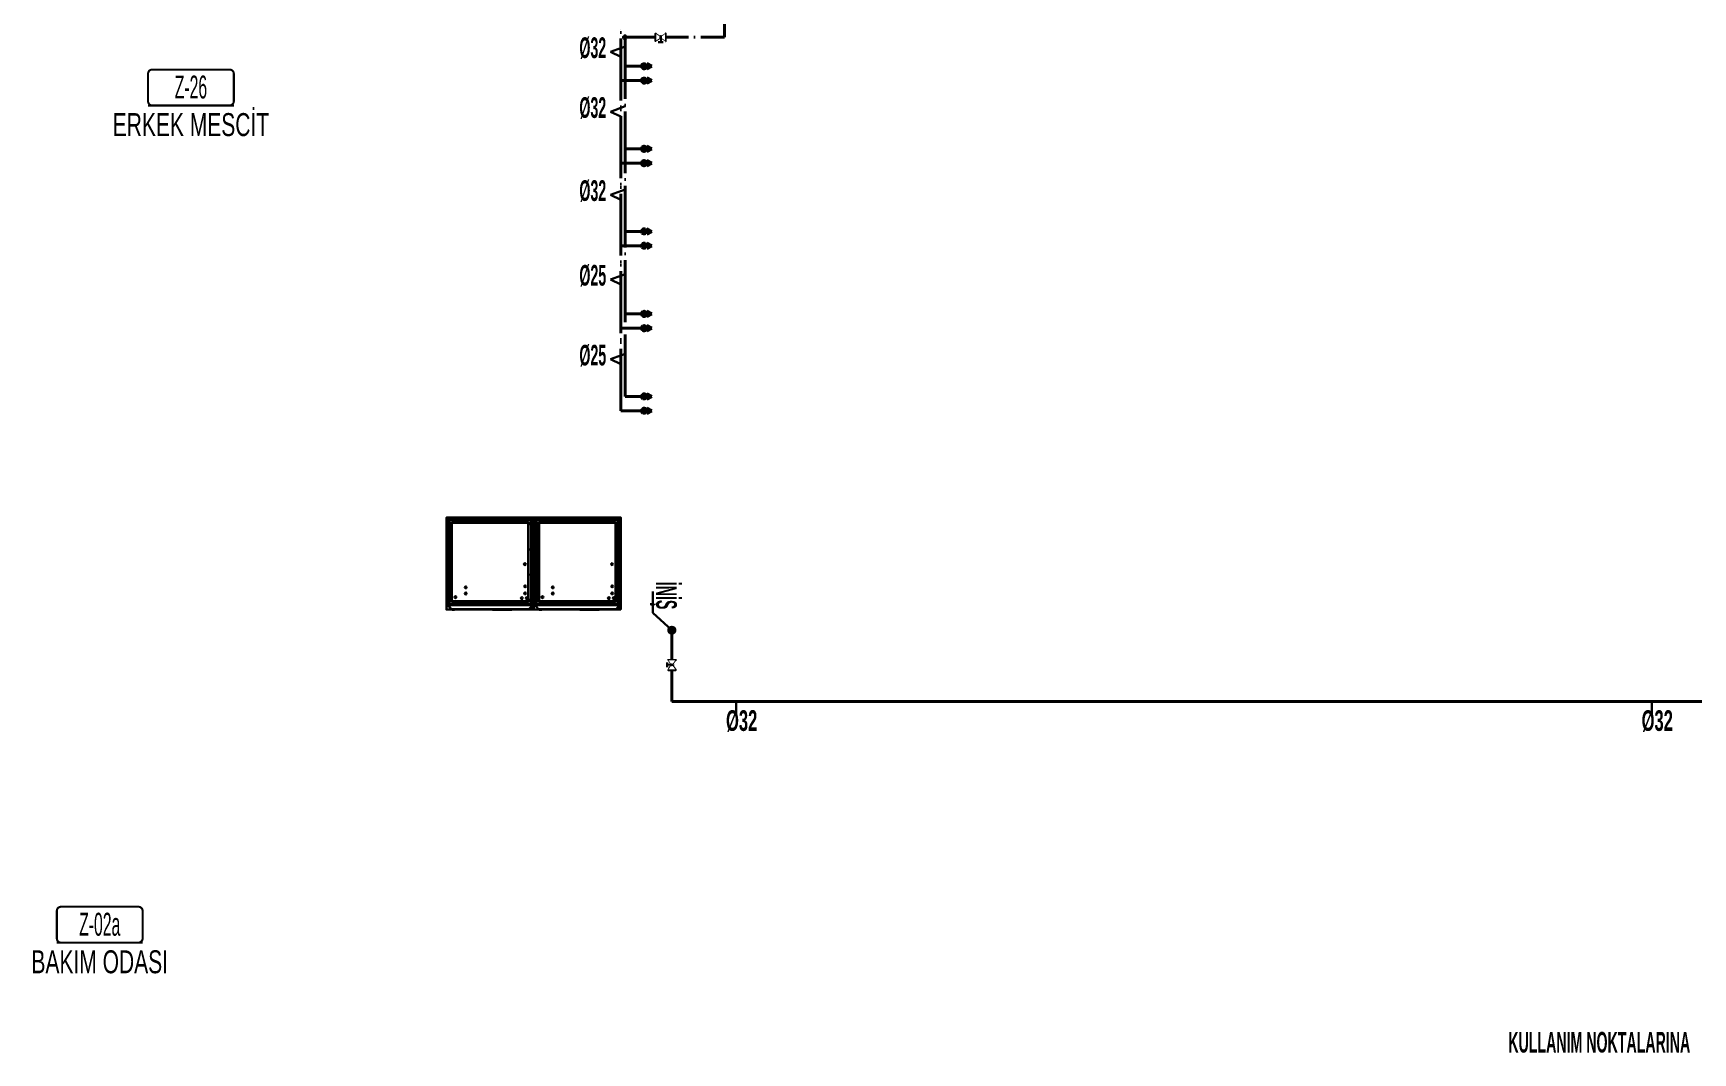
# Model space of a CAD drawing. Header units: centimetres. Extents: x 405464 to 563355, y 50011 to 66875.
# Drawn here: x 483932 to 485541, y 52198 to 53187 of the extents above; entities that cross this region are included whole.
import ezdxf
from ezdxf.enums import TextEntityAlignment as Align

# ---------------------------------------------------------------- set-up
doc = ezdxf.new("R2010")
doc.units = ezdxf.units.CM
doc.linetypes.add('SICAKSU1', pattern=[75, 60, -6, 0, -3, 0, -6])
doc.linetypes.add('SOGUKSU1', pattern=[72, 60, -6, 0, -6])
for name, color, linetype in [('-M-MAHAL-DEBILER', 7, 'Continuous'), ('-M-MAHAL-ETIKET-NOT', 7, 'Continuous'), ('-M-MAHAL-ETIKET-NOTM', 7, 'Continuous'), ('-M-MAHAL-ETK-', 7, 'Continuous'), ('-M-MAHAL-HAVA-DEGISIM', 7, 'Continuous'), ('-M-MAHAL-NO', 7, 'Continuous'), ('-M-MAHAL-NOM', 7, 'Continuous')]:
    doc.layers.add(name, color=color, linetype=linetype)
for name, color, linetype, lineweight in [('0-KRCN-HVL-SANTRAL', 11, 'Continuous', 30), ('0-KRCN-IST-KÜRESEL VANA', 4, 'Continuous', 25), ('0-KRCN-SHT YUMUŞAK SU ÇAP', 201, 'Continuous', 30), ('0-KRCN-SHT-05CIHAZ', 171, 'Continuous', 40), ('0-KRCN-SHT-PROSES-BORU', 1, '0-Y_LINE', 40), ('0-KRCN-SHT-SICAKSU', 50, 'SICAKSU1', 40), ('0-KRCN-SHT-SOGUKSU', 141, 'SOGUKSU1', 40), ('0-KRCN-SHT-YAZI-ÇAP-TEMSU', 81, 'Continuous', 30), ('0-MEK-SHT-SOGUKSU', 141, 'SOGUKSU1', 30), ('0-MEKANİK İSTERLER', 6, 'Continuous', 25)]:
    doc.layers.add(name, color=color, linetype=linetype, lineweight=lineweight)
doc.styles.add('-M-ISSO-TEXT-TTF', font='ARIALN.TTF')
doc.styles.add('-M-MHLETK-NOT', font='romans.shx', dxfattribs={"width": 0.7})
doc.styles.add('-M-MHLETK-TEXT', font='ARIALN.TTF', dxfattribs={"width": 0.7})
doc.styles.add('BORU', font='AGENCYR.TTF')
doc.styles.add('CAP', font='ARIALNB.TTF')
doc.linetypes.add('0-Y_LINE', pattern='A,100,-0.5,["Y",BORU,S=9,R=0,X=0,Y=-4.5],-5', length=105.5)

# ---------------------------------------------------------------- blocks, each defined once
blk = doc.blocks.new('0-MEK-SHT-KÜRESELVANA')
at = {"layer": '0-KRCN-IST-KÜRESEL VANA'}
blk.add_hatch(color=256, dxfattribs=at).paths.add_polyline_path([(1.4, 0, 1), (-1.4, 0, 1)])
for p, q in [((-1.1, 0.9), (-4.2, 3)), ((-4.2, -3.1), (-4.2, 3)), ((-4.2, 3), (-4.2, -3.1)), ((-2.4, 4.6), (2.3, 4.6)), ((0, 4.6), (-2.4, 4.6)), ((0, 0), (0, 4.6)), ((2.3, 4.6), (0, 4.6)), ((1.1, 0.8), (4.3, 3)), ((4.3, -3.1), (4.3, 3)), ((4.3, 3), (4.3, -3.1)), ((-4.2, -3.1), (-1.1, -0.9)), ((4.3, -3.1), (1.1, -0.8))]:
    blk.add_line(p, q, dxfattribs=at)
for points in [[(-4.5, 3.7), (-5, 3.7), (-5, -3.8), (-4.5, -3.8)], [(4.6, 3.7), (5, 3.7), (5, -3.8), (4.6, -3.8)]]:
    blk.add_lwpolyline(points, close=True, dxfattribs=at)
blk.add_circle((0, 0), 1.42, dxfattribs=at)
blk.add_wipeout([(4.3, 3), (4.3, -3.1), (1.1, -0.9), (1.2, -0.8), (1.2, -0.7), (1.2, -0.7), (1.3, -0.6), (1.3, -0.5), (1.4, -0.4), (1.4, -0.3), (1.4, -0.2), (1.4, -0.1), (1.4, 0), (1.4, 0.1), (1.4, 0.2), (1.4, 0.2), (1.4, 0.3), (1.4, 0.4), (1.3, 0.5), (1.3, 0.6), (1.2, 0.7), (1.2, 0.7), (1.2, 0.8), (1.1, 0.8), (1.1, 0.9)]).dxf.layer = '0-KRCN-IST-KÜRESEL VANA'
blk.add_wipeout([(-4.2, 3), (-4.2, -3.1), (-1.1, -0.9), (-1.2, -0.8), (-1.2, -0.7), (-1.2, -0.7), (-1.3, -0.6), (-1.3, -0.5), (-1.4, -0.4), (-1.4, -0.3), (-1.4, -0.2), (-1.4, -0.1), (-1.4, 0), (-1.4, 0.1), (-1.4, 0.2), (-1.4, 0.2), (-1.4, 0.3), (-1.4, 0.4), (-1.3, 0.5), (-1.3, 0.6), (-1.2, 0.7), (-1.2, 0.7), (-1.2, 0.8), (-1.1, 0.8), (-1.1, 0.9)]).dxf.layer = '0-KRCN-IST-KÜRESEL VANA'
blk = doc.blocks.new('0-MEK-SHT-ARAMUSLUK')
at = {"layer": '0-KRCN-SHT-SOGUKSU'}
h = blk.add_hatch(color=256, dxfattribs=at)
h.paths.add_polyline_path([(0, 5.1), (-2.6, 0.2), (-1, 1.1), (-1, -0.2, -0.203039), (1, -0.2), (1, 1.1), (2.6, 0.2)])
h.paths.add_polyline_path([(-2.5, -2.5, 1), (2.5, -2.5, 1)])
for p, q in [((-2.6, 0.2), (0, 5.1)), ((-1, 1.1), (-2.6, 0.2)), ((-1, 1.1), (-1, -0.2)), ((2.6, 0.2), (0, 5.1)), ((1, 1.1), (2.6, 0.2)), ((1, 1.1), (1, -0.2))]:
    blk.add_line(p, q, dxfattribs=at)
blk.add_circle((0, -2.5), 2.5, dxfattribs=at)
blk = doc.blocks.new('M-MHLETK-YNG')
at = {"layer": '-M-MAHAL-ETIKET-NOT', "color": 3, "style": '-M-MHLETK-NOT', "width": 0.5, "flags": 9}
for tag, p in [('KIS', (-2.59, 1.616)), ('ALAN', (-2.581, 1.562))]:
    blk.add_attdef(tag, text='', height=0.04, dxfattribs=at).set_placement(p, align=Align.MIDDLE_CENTER)
for tag, p, height in [('KLKTR', (-2.617, 1.425), 0.04), ('HL', (-2.616, 1.493), 0.0286), ('RDY-BOY1', (-2.614, 1.37), 0.0286), ('RDY-BOY2', (-2.614, 1.32), 0.0286), ('RDY-BOY3', (-2.614, 1.27), 0.0286), ('RDY-BOY4', (-2.614, 1.22), 0.0286), ('KON-BOY1', (-2.614, 1.14), 0.0286), ('KON-BOY2', (-2.614, 1.09), 0.0286), ('KON-BOY3', (-2.614, 1.04), 0.0286), ('FCU-TIP1', (-2.614, 0.96), 0.0286), ('FCU-TIP2', (-2.614, 0.91), 0.0286), ('FCU-TIP3', (-2.614, 0.86), 0.0286), ('HLA', (-2.521, 1.493), 0.0286), ('VRV-TIP1', (-2.614, 0.759), 0.0286), ('VRV-TIP2', (-2.614, 0.709), 0.0286)]:
    blk.add_attdef(tag, p, '', height=height, dxfattribs=at)
at = {"layer": '-M-MAHAL-ETIKET-NOTM', "color": 3, "style": '-M-ISSO-TEXT-TTF', "width": 0.8, "flags": 8}
blk.add_attdef('MAH-ADI2', text='', height=1.111, dxfattribs=at).set_placement((0, -2.549), align=Align.MIDDLE_CENTER)
at = {"layer": '-M-MAHAL-HAVA-DEGISIM', "style": '-M-MHLETK-NOT', "width": 0.5, "flags": 8}
blk.add_attdef('HAVADEG', text='', height=0.6, dxfattribs=at).set_placement((0, 3.611), align=Align.MIDDLE_CENTER)
blk.add_wipeout([(-2.078, 1.735), (2.078, 1.735), (2.078, 0), (-2.078, 0)]).dxf.layer = '-M-MAHAL-ETK-'
at = {"layer": '-M-MAHAL-ETK-', "color": 0}
for p, q in [((-2.078, 0), (2.078, 0)), ((-1.161, 0), (-1.161, 0))]:
    blk.add_line(p, q, dxfattribs=at)
blk.add_lwpolyline([(-1.878, 1.735, 0.1, 0.1, 0), (1.878, 1.735, 0.1, 0.1, -0.414214), (2.078, 1.535, 0.1, 0.1, 0), (2.078, 0.2, 0.1, 0.1, -0.414214), (1.878, 0, 0.1, 0.1, 0), (-1.878, 0, 0.1, 0.1, -0.414214), (-2.078, 0.2, 0.1, 0.1, 0), (-2.078, 1.535, 0.1, 0.1, -0.414214)], format="xyseb", close=True, dxfattribs=at)
at = {"layer": '-M-MAHAL-DEBILER', "color": 4, "style": '-M-MHLETK-NOT', "width": 0.5, "flags": 8}
blk.add_attdef('DEBIS', text='', height=0.4, dxfattribs=at).set_placement((-2.173, 2.145), align=Align.MIDDLE_CENTER)
at = {"layer": '-M-MAHAL-DEBILER', "color": 191, "style": '-M-MHLETK-NOT', "width": 0.5, "flags": 8}
blk.add_attdef('DEBIR', text='', height=0.4, dxfattribs=at).set_placement((-1.613, 2.145), align=Align.MIDDLE_CENTER)
at = {"layer": '-M-MAHAL-DEBILER', "color": 31, "style": '-M-MHLETK-NOT', "width": 0.5, "flags": 8}
blk.add_attdef('DEBIF', text='', height=0.4, dxfattribs=at).set_placement((1.585, 2.145), align=Align.MIDDLE_CENTER)
at = {"layer": '-M-MAHAL-DEBILER', "color": 1, "style": '-M-MHLETK-NOT', "width": 0.5, "flags": 8}
blk.add_attdef('DEBIE', text='', height=0.4, dxfattribs=at).set_placement((2.32, 2.145), align=Align.MIDDLE_CENTER)
at = {"layer": '-M-MAHAL-ETIKET-NOT', "color": 3}
for tag, height, style, width, flags, p in [('RH', 0.04, '-M-MHLETK-NOT', 0.5, 9, (-2.39, 1.616)), ('YAZ', 0.04, '-M-MHLETK-NOT', 0.5, 9, (-2.178, 1.616)), ('YUKSEKLIK', 0.04, '-M-MHLETK-NOT', 0.5, 9, (-2.324, 1.562)), ('MAH-ADI', 1.111, '-M-ISSO-TEXT-TTF', 0.8, 8, (0, -0.931))]:
    blk.add_attdef(tag, text='', height=height, dxfattribs=dict(at, style=style, width=width, flags=flags)).set_placement(p, align=Align.MIDDLE_CENTER)
at = {"layer": '-M-MAHAL-ETIKET-NOT', "color": 3, "style": '-M-MHLETK-NOT', "width": 0.5, "flags": 9}
for tag, p in [('FCU-ADET1', (-2.524, 0.96)), ('FCU-ADET2', (-2.524, 0.91)), ('FCU-ADET3', (-2.524, 0.86)), ('RDY-TIP1', (-2.5, 1.37)), ('RDY-TIP2', (-2.5, 1.32)), ('RDY-TIP3', (-2.5, 1.27)), ('RDY-TIP4', (-2.5, 1.22)), ('KON-TIP1', (-2.5, 1.14)), ('KON-TIP2', (-2.5, 1.09)), ('KON-TIP3', (-2.5, 1.04)), ('FCU-KAP1', (-2.398, 0.96)), ('FCU-KAP2', (-2.398, 0.91)), ('FCU-KAP3', (-2.398, 0.86)), ('RDY-ADET1', (-2.389, 1.37)), ('RDY-ADET2', (-2.389, 1.32)), ('RDY-ADET3', (-2.389, 1.27)), ('RDY-ADET4', (-2.389, 1.22)), ('KON-ADET1', (-2.389, 1.14)), ('KON-ADET2', (-2.389, 1.09)), ('KON-ADET3', (-2.389, 1.04)), ('FCU-DUY1', (-2.272, 0.96)), ('FCU-DUY2', (-2.272, 0.91)), ('FCU-DUY3', (-2.272, 0.86)), ('RDY-ISI1', (-2.265, 1.37)), ('RDY-ISI2', (-2.265, 1.32)), ('RDY-ISI3', (-2.265, 1.27)), ('RDY-ISI4', (-2.265, 1.22)), ('KON-ISI1', (-2.265, 1.14)), ('KON-ISI2', (-2.265, 1.09)), ('KON-ISI3', (-2.265, 1.04)), ('AHU', (-2.225, 1.439)), ('SHG', (-2.225, 1.493)), ('FCU-SOG1', (-2.154, 0.96)), ('FCU-SOG2', (-2.154, 0.91)), ('FCU-SOG3', (-2.154, 0.86)), ('LHG', (-2.132, 1.493)), ('RDY-BNP1', (-2.102, 1.37)), ('RDY-BNP2', (-2.102, 1.32)), ('RDY-BNP3', (-2.102, 1.27)), ('RDY-BNP4', (-2.102, 1.22)), ('KON-BNP1', (-2.102, 1.14)), ('KON-BNP2', (-2.102, 1.09)), ('KON-BNP3', (-2.102, 1.04)), ('FCU-ISI1', (-2.044, 0.96)), ('FCU-ISI2', (-2.044, 0.91)), ('FCU-ISI3', (-2.044, 0.86)), ('HG', (-2.039, 1.493)), ('RDY-BNK1', (-1.964, 1.37)), ('RDY-BNK2', (-1.964, 1.32)), ('RDY-BNK3', (-1.964, 1.27)), ('RDY-BNK4', (-1.964, 1.22)), ('KON-BNK1', (-1.964, 1.14)), ('KON-BNK2', (-1.964, 1.09)), ('KON-BNK3', (-1.964, 1.04)), ('HGA', (-1.962, 1.493)), ('EF', (-1.962, 1.439)), ('FCU-DEBI1', (-1.95, 0.96)), ('FCU-DEBI2', (-1.95, 0.91)), ('FCU-DEBI3', (-1.95, 0.86)), ('FCU-BNP1', (-1.831, 0.96)), ('FCU-BNP2', (-1.831, 0.91)), ('FCU-BNP3', (-1.831, 0.86)), ('FCU-BNK1', (-1.614, 0.96)), ('FCU-BNK2', (-1.614, 0.91)), ('FCU-BNK3', (-1.614, 0.86)), ('VRV-ADET1', (-2.524, 0.759)), ('VRV-ADET2', (-2.524, 0.709)), ('VRV-KAP1', (-2.398, 0.759)), ('VRV-KAP2', (-2.398, 0.709)), ('VRV-DUY1', (-2.272, 0.759)), ('VRV-DUY2', (-2.272, 0.709)), ('VRV-SOG1', (-2.154, 0.759)), ('VRV-SOG2', (-2.154, 0.709)), ('VRV-ISI1', (-2.044, 0.759)), ('VRV-ISI2', (-2.044, 0.709)), ('VRV-DEBI1', (-1.95, 0.759)), ('VRV-DEBI2', (-1.95, 0.709)), ('VRV-BNP1', (-1.831, 0.759)), ('VRV-BNP2', (-1.831, 0.709)), ('VRV-BNK1', (-1.614, 0.759)), ('VRV-BNK2', (-1.614, 0.709))]:
    blk.add_attdef(tag, p, '', height=0.0286, dxfattribs=at)
at = {"layer": '-M-MAHAL-HAVA-DEGISIM', "style": '-M-MHLETK-NOT', "width": 0.5, "flags": 8}
blk.add_attdef('HAVA', text='', height=0.6, dxfattribs=at).set_placement((0, 2.399), align=Align.MIDDLE_CENTER)
at = {"layer": '-M-MAHAL-NO', "color": 7, "style": '-M-MHLETK-TEXT', "width": 0.6, "flags": 8}
blk.add_attdef('MAH-NO', text='', height=1.111, dxfattribs=at).set_placement((0, 0.889), align=Align.MIDDLE_CENTER)
at = {"layer": '-M-MAHAL-NOM', "color": 7, "style": '-M-MHLETK-TEXT', "width": 0.6, "flags": 8}
blk.add_attdef('MAH-NOM', text='', height=1.111, dxfattribs=at).set_placement((0, 0.889), align=Align.MIDDLE_CENTER)
blk = doc.blocks.new('SE2')
at = {"layer": '0-KRCN-HVL-SANTRAL', "color": 7, "linetype": 'Continuous'}
for p, q in [((270.7, 172.9), (270.7, 258.3)), ((270.7, 258.3), (270.9, 258.3)), ((273, 258.5), (270.9, 258.5)), ((270.9, 258.5), (270.9, 258.4)), ((273, 258.4), (270.9, 258.4)), ((270.9, 258.3), (270.9, 258.3)), ((270.9, 258.3), (273, 258.3)), ((270.9, 172.9), (270.9, 258.3)), ((273, 258.3), (273, 254.7)), ((273.1, 254.8), (273.1, 258.3)), ((273.2, 258.3), (273.3, 258.3)), ((273.2, 254.8), (273.2, 258.3)), ((273.3, 256.8), (273.3, 258.3)), ((352.6, 258.3), (273.3, 258.3)), ((273.3, 258.3), (273.3, 256.8)), ((273.4, 258.5), (352.5, 258.5)), ((352.7, 258.3), (352.6, 258.3)), ((352.6, 258.3), (352.6, 256.8)), ((352.6, 256.8), (352.6, 258.3)), ((352.7, 254.8), (352.7, 258.3)), ((354.9, 258.3), (352.8, 258.3)), ((352.8, 258.3), (352.8, 254.7)), ((352.8, 254.8), (352.8, 258.3)), ((352.9, 258.5), (354.9, 258.5)), ((352.9, 258.4), (354.9, 258.4)), ((354.9, 258.5), (354.9, 258.4)), ((354.9, 172.9), (354.9, 258.3)), ((354.9, 258.3), (354.9, 258.3)), ((355.1, 258.3), (354.9, 258.3)), ((355.1, 172.9), (355.1, 258.3)), ((273, 254.7), (273, 254.7)), ((273, 254.7), (273, 254.7)), ((273, 254.7), (273.2, 254.7)), ((273, 176.2), (273, 254.7)), ((273.1, 254.8), (273.2, 254.8)), ((273.2, 256.8), (273.3, 256.8)), ((273.9, 256.3), (273.2, 256.3)), ((352.7, 255.9), (273.2, 255.9)), ((273.2, 254.7), (273.2, 254.8)), ((273.2, 254.7), (273.2, 176.2)), ((275.8, 253.3), (273.2, 253.3)), ((352.6, 256.8), (273.3, 256.8)), ((273.4, 256.6), (273.4, 256.6)), ((352.5, 256.6), (273.4, 256.6)), ((275.9, 253.3), (273.6, 253.3)), ((273.6, 253.3), (273.6, 177.3)), ((273.9, 256.5), (273.9, 256.6)), ((351.9, 256.5), (273.9, 256.5)), ((273.9, 256.2), (273.9, 256.5)), ((351.9, 256.2), (273.9, 256.2)), ((274.2, 256.6), (274.2, 256.5)), ((274.2, 256.5), (351.6, 256.5)), ((276.1, 254), (275.8, 254)), ((275.8, 254), (275.8, 253.3)), ((275.9, 177.3), (275.9, 253.3)), ((276.1, 253.7), (276.1, 254)), ((276.1, 253.7), (349.7, 253.7)), ((276.1, 253.3), (276.1, 253.7)), ((349.7, 253.3), (276.1, 253.3)), ((349.7, 254), (350, 254)), ((349.7, 253.7), (349.7, 254)), ((349.7, 253.3), (349.7, 253.7)), ((352.3, 253.3), (349.9, 253.3)), ((349.9, 253.3), (349.9, 177.3)), ((350, 254), (350, 253.3)), ((352.7, 253.3), (350, 253.3)), ((351.6, 256.5), (351.6, 256.6)), ((351.9, 256.6), (351.9, 256.5)), ((351.9, 256.2), (351.9, 256.5)), ((352.7, 256.3), (351.9, 256.3)), ((352.3, 177.3), (352.3, 253.3)), ((352.5, 256.6), (352.5, 256.6)), ((352.7, 256.8), (352.6, 256.8)), ((352.7, 254.7), (352.7, 254.8)), ((352.8, 254.8), (352.7, 254.8)), ((352.9, 254.7), (352.7, 254.7)), ((352.7, 254.7), (352.7, 176.2)), ((352.9, 254.7), (352.8, 254.7)), ((352.9, 254.7), (352.9, 254.7)), ((352.9, 176.2), (352.9, 254.7)), ((273.2, 177.3), (275.8, 177.3)), ((273.6, 177.3), (275.9, 177.3)), ((275.8, 176.6), (275.8, 177.3)), ((276.1, 177.3), (349.7, 177.3)), ((276.1, 177.3), (276.1, 176.9)), ((349.7, 177.3), (349.7, 176.9)), ((349.9, 177.3), (352.3, 177.3)), ((350, 177.3), (352.7, 177.3)), ((350, 176.6), (350, 177.3)), ((270.7, 172.9), (270.9, 172.9)), ((270.9, 172.8), (270.9, 172.9)), ((270.9, 172.8), (272.7, 172.8)), ((270.9, 172.7), (270.9, 172.8)), ((272.8, 172.8), (270.9, 172.8)), ((270.9, 172.7), (272.7, 172.7)), ((272.8, 174.5), (272.8, 172.8)), ((273.2, 174.5), (272.8, 174.5)), ((272.8, 174.4), (273.8, 174.3)), ((273, 174.3), (272.8, 174.3)), ((273.7, 174.3), (272.8, 174.3)), ((272.8, 172.9), (272.8, 174.1)), ((272.9, 172.9), (272.9, 174.1)), ((273, 176.2), (273.2, 176.2)), ((273, 176.2), (273, 176.2)), ((273.2, 176.2), (273, 176.2)), ((273, 174.3), (273.6, 174.3)), ((273, 174.2), (273.6, 174.2)), ((273.2, 176.2), (273.2, 176.2)), ((273.2, 176.2), (273.2, 174.5)), ((273.2, 174.8), (274, 174.7)), ((273.2, 173.5), (273.2, 171.9)), ((273.3, 173.5), (273.3, 171.9)), ((273.3, 171.8), (275.3, 169.5)), ((274, 173.7), (273.4, 173.7)), ((274, 173.6), (273.4, 173.6)), ((274.2, 173.5), (273.4, 173.5)), ((273.4, 173.5), (273.4, 171.9)), ((273.4, 171.9), (275.4, 169.6)), ((273.4, 171.9), (275.4, 169.7)), ((273.5, 173.8), (273.5, 173.7)), ((352.3, 173.8), (273.5, 173.8)), ((273.7, 174.3), (273.6, 174.3)), ((273.6, 174.3), (273.6, 174.2)), ((273.8, 173.5), (274, 173.5)), ((274, 174.7), (273.9, 174.4)), ((274, 174.7), (274.2, 174.7)), ((274, 173.6), (274, 173.7)), ((274, 173.7), (274.2, 173.7)), ((274, 173.5), (274, 173.6)), ((274.1, 173.5), (274.1, 173.6)), ((274.2, 173.6), (274.1, 173.6)), ((274.2, 174.7), (352.7, 174.7)), ((274.2, 174.7), (275, 174.7)), ((274.2, 174.7), (274.2, 174.5)), ((351.7, 174.5), (274.2, 174.5)), ((274.2, 174.5), (274.2, 174.5)), ((274.2, 173.7), (351.7, 173.7)), ((274.2, 173.7), (274.2, 173.5)), ((274.2, 173.5), (274.2, 173.5)), ((274.2, 173.5), (274.2, 173.5)), ((274.2, 173.5), (274.2, 173.5)), ((351.7, 173.5), (274.2, 173.5)), ((275, 174.5), (275, 174.7)), ((275.4, 174.5), (275.5, 174.5)), ((275.4, 169.7), (275.5, 169.7)), ((275.5, 169.7), (275.5, 169.7)), ((275.5, 169.7), (350.4, 169.7)), ((275.5, 169.7), (275.5, 169.5)), ((275.5, 169.6), (275.5, 169.6)), ((275.5, 169.6), (275.5, 169.5)), ((275.5, 169.5), (275.5, 169.5)), ((350.4, 169.5), (275.5, 169.5)), ((276.1, 176.6), (275.8, 176.6)), ((275.8, 169.5), (275.8, 169.3)), ((278.6, 169.3), (275.8, 169.3)), ((275.8, 169.3), (278.6, 169.3)), ((275.8, 169.3), (276.1, 169)), ((276.1, 176.9), (276.1, 176.6)), ((349.7, 176.9), (276.1, 176.9)), ((278.3, 169), (276.1, 169)), ((276.2, 169), (278.3, 169)), ((278.3, 169), (278.6, 169.3)), ((278.6, 169.3), (278.6, 169.5)), ((315.3, 169.5), (315.3, 169)), ((315.9, 169), (315.3, 169)), ((315.9, 169), (315.9, 169.5)), ((333.4, 169), (315.9, 169)), ((333.4, 169.5), (333.4, 169)), ((334, 169), (333.4, 169)), ((334, 169), (334, 169.5)), ((349.7, 176.9), (349.7, 176.6)), ((349.7, 176.6), (350, 176.6)), ((350.4, 169.7), (350.4, 169.5)), ((350.4, 169.7), (350.4, 169.7)), ((350.4, 169.7), (350.5, 169.7)), ((350.4, 169.6), (350.4, 169.5)), ((350.4, 169.6), (350.4, 169.6)), ((350.4, 169.5), (350.4, 169.5)), ((350.5, 169.6), (352.5, 171.9)), ((350.5, 169.7), (352.5, 171.9)), ((350.5, 169.5), (352.6, 171.8)), ((351, 170.2), (351, 170.3)), ((351.7, 169.6), (351.1, 170.2)), ((351.2, 170.3), (351.4, 170.1)), ((352.4, 169.6), (351.4, 170.5)), ((351.4, 170.1), (351.6, 170.3)), ((351.7, 173.5), (351.7, 173.7)), ((351.7, 173.7), (351.8, 173.7)), ((351.7, 173.5), (351.7, 173.6)), ((351.7, 173.6), (351.7, 173.6)), ((352.5, 173.5), (351.7, 173.5)), ((351.7, 173.5), (351.7, 173.5)), ((351.7, 173.5), (351.7, 173.5)), ((351.7, 173.5), (351.7, 173.5)), ((352, 169.9), (351.7, 169.6)), ((351.7, 169.6), (352, 169.9)), ((351.7, 169.6), (351.7, 169.6)), ((352.4, 173.7), (351.8, 173.7)), ((351.8, 173.6), (351.8, 173.7)), ((352.4, 173.6), (351.8, 173.6)), ((351.8, 173.5), (351.8, 173.6)), ((351.8, 173.5), (352, 173.5)), ((352, 171.3), (351.9, 171.3)), ((352, 171.3), (352, 171.3)), ((352.1, 174.3), (352.2, 174.3)), ((352.2, 174.3), (352.2, 174.2)), ((352.2, 174.3), (352.8, 174.3)), ((352.2, 174.2), (352.8, 174.2)), ((352.3, 173.8), (352.3, 173.7)), ((352.4, 171.6), (352.6, 171.4)), ((352.5, 171.9), (352.5, 173.5)), ((352.5, 171.9), (352.5, 173.5)), ((352.6, 171.9), (352.6, 173.5)), ((352.6, 171.4), (353.5, 172.5)), ((352.7, 176.2), (352.7, 176.2)), ((352.9, 176.2), (352.7, 176.2)), ((352.7, 176.2), (352.7, 174.5)), ((352.7, 176.2), (352.9, 176.2)), ((352.7, 174.5), (352.7, 174.3)), ((352.7, 174.5), (353.1, 174.5)), ((352.9, 176.2), (352.9, 176.2)), ((352.9, 172.9), (352.9, 174.1)), ((353.4, 170.2), (352.9, 169.6)), ((353, 172.9), (353, 174.1)), ((353, 172.7), (353.1, 172.7)), ((353, 172), (353, 172.7)), ((353.1, 174.5), (353.1, 172.8)), ((353.1, 172.8), (354.9, 172.8)), ((354.9, 172.8), (353.1, 172.8)), ((354.9, 172.7), (353.1, 172.7)), ((353.1, 172.7), (353.1, 172.1)), ((353.4, 170.7), (353.6, 170.9)), ((354, 172.5), (354.6, 172)), ((354.6, 171.5), (354.1, 170.9)), ((354.2, 170.9), (354.1, 170.9)), ((354.2, 171), (354.2, 170.9)), ((354.5, 172.7), (354.5, 172)), ((354.5, 172.7), (354.5, 172)), ((354.5, 172.1), (354.5, 172.7)), ((354.5, 171.4), (354.5, 171.3)), ((354.5, 171.4), (354.5, 171.3)), ((354.5, 171.3), (354.5, 171.3)), ((354.5, 171.3), (354.5, 171.3)), ((354.5, 171.3), (354.5, 171.3)), ((354.9, 172.8), (354.9, 172.9)), ((355.1, 172.9), (354.9, 172.9)), ((354.9, 172.7), (354.9, 172.8))]:
    blk.add_line(p, q, dxfattribs=at)
blk.add_lwpolyline([(270.7, 258.5), (355.1, 258.5), (355.1, 169.5), (270.7, 169.5)], close=True, dxfattribs=at)
for centre, radius in [((274, 251.9), 0.35), ((351.8, 251.9), 0.35), ((274, 227.5), 0.35), ((351.8, 227.5), 0.35), ((346.6, 213.3), 0.9), ((274, 203.1), 0.35), ((351.8, 203.1), 0.35), ((274, 178.7), 0.35), ((279.2, 181.3), 0.9), ((289.2, 190.8), 0.9), ((289.2, 184.8), 0.9), ((343.6, 180.4), 0.9), ((346.8, 191.8), 0.9), ((346.8, 185), 0.9), ((348.3, 180.4), 0.9), ((351.8, 178.7), 0.35)]:
    blk.add_circle(centre, radius, dxfattribs=at)
for centre, radius, start, end in [((270.9, 258.3), 0.2, 90, 180), ((270.9, 258.3), 0.1, 90, 180), ((273, 258.3), 0.2, 0, 90), ((273, 258.3), 0.1, 0, 90), ((273.4, 258.3), 0.2, 90, 180), ((273.4, 258.3), 0.1, 157.5, 180), ((352.5, 258.3), 0.2, 0, 90), ((352.5, 258.3), 0.1, 0, 32.8923), ((352.9, 258.3), 0.2, 90, 180), ((352.9, 258.3), 0.1, 90, 180), ((354.9, 258.3), 0.2, 0, 90), ((354.9, 258.3), 0.1, 0, 90), ((273.4, 256.8), 0.2, 180, 270), ((352.5, 256.8), 0.2, 270, 0), ((270.9, 172.9), 0.2, 180, 270), ((270.9, 172.9), 0.1, 180, 270), ((272.7, 172.9), 0.2, 270, 0), ((272.7, 172.9), 0.1, 270, 0), ((273, 174.1), 0.2, 90, 180), ((273, 174.1), 0.1, 90, 180), ((273.4, 173.5), 0.2, 90, 180), ((273.4, 171.9), 0.2, 180, 222), ((273.4, 173.5), 0.1, 90, 180), ((273.4, 171.9), 0.1, 180, 222), ((274.2, 173.8), 0.65, 90, 180), ((273.8, 173.3), 0.2, 90, 112.3795), ((274, 173.6), 0.1, 0, 90), ((275, 174), 0.7, 50.2113, 90), ((275.5, 169.7), 0.2, 222, 270), ((275.5, 169.7), 0.1, 222, 270), ((275, 174), 0.7, 45.9033, 50.2113), ((275.9, 169.3), 0.05, 180, 225), ((276.2, 169), 0.05, 225, 270), ((278.3, 169), 0.05, 270, 315), ((278.6, 169.3), 0.05, 315, 0), ((350.4, 169.7), 0.1, 270, 318), ((350.4, 169.7), 0.2, 270, 318), ((351.7, 173.8), 0.65, 0, 90), ((351.8, 173.6), 0.1, 90, 180), ((352, 173.3), 0.2, 67.6205, 90), ((352.4, 173.5), 0.2, 0, 90), ((352.4, 173.5), 0.1, 0, 90), ((352.7, 169.9), 0.381, 228, 318), ((352.4, 171.9), 0.1, 318, 0), ((352.4, 171.9), 0.2, 318, 0), ((352.8, 174.1), 0.2, 0, 90), ((352.8, 174.1), 0.1, 0, 90), ((353.1, 172.9), 0.2, 180, 270), ((353.1, 172.9), 0.1, 180, 270), ((353.2, 170.4), 0.381, 318, 48), ((353.8, 172.2), 0.381, 48, 138), ((353.8, 171.2), 0.381, 228, 318), ((354.2, 171.3), 0.38, 270, 0), ((354.2, 171.3), 0.3, 275.5701, 0), ((354.2, 171.3), 0.38, 270, 0), ((354.3, 171.7), 0.381, 318, 48), ((354.9, 172.9), 0.1, 270, 0), ((354.9, 172.9), 0.2, 270, 0)]:
    blk.add_arc(centre, radius, start, end, dxfattribs=at)
for centre, major_axis, start_param, end_param in [((273.4, 256.8), (0, 0.2), 1.570796, 3.141593), ((352.5, 256.8), (0, -0.2), 0, 1.570796)]:
    blk.add_ellipse(centre, major_axis=major_axis, ratio=0.5, start_param=start_param, end_param=end_param, dxfattribs=at)
for points in [[(273.4, 258.5), (273.4, 258.5), (273.4, 258.5), (273.3, 258.4), (273.3, 258.4), (273.3, 258.4), (273.3, 258.4), (273.3, 258.3), (273.3, 258.3), (273.3, 258.3)], [(352.6, 258.3), (352.6, 258.3), (352.6, 258.3), (352.5, 258.4), (352.5, 258.4), (352.5, 258.4), (352.5, 258.4), (352.5, 258.5), (352.5, 258.5), (352.5, 258.5)]]:
    blk.add_open_spline(points, degree=3, knots=[0, 0, 0, 0, 0.25, 0.25, 0.5, 0.5, 0.75, 0.75, 1, 1, 1, 1], dxfattribs=at)
blk.add_point((270.7, 169.5), dxfattribs=at)

msp = doc.modelspace()

# ---------------------------------------------------------------- hatches: boundary and pattern name
at = {"layer": '0-KRCN-SHT-PROSES-BORU'}
h = msp.add_hatch(color=256, dxfattribs=at)
h.dxf.hatch_style = 1
edge = h.paths.add_edge_path()
edge.add_arc((484551.1, 52607.9), 3, 0, 360)
edge = h.paths.add_edge_path(flags=16)
edge.add_arc((484551.1, 52607.9), 1.8, 0, 360)

# ---------------------------------------------------------------- linework, layer by layer
at = {"layer": '0-KRCN-SHT YUMUŞAK SU ÇAP', "linetype": 'Continuous'}
for p, q in [((484613.6, 52538.8), (484613.6, 52524.8)), ((485501, 52538.8), (485501, 52524.8))]:
    msp.add_line(p, q, dxfattribs=at)
at = {"layer": '0-KRCN-SHT-PROSES-BORU'}
for p, q in [((484551.1, 52607.9), (484551.1, 52538.8)), ((484551.1, 52538.8), (485996.5, 52538.8))]:
    msp.add_line(p, q, dxfattribs=at)
for radius in [3, 1.8]:
    msp.add_circle((484551.1, 52607.9), radius, dxfattribs=at)
at = {"layer": '0-KRCN-SHT-SICAKSU'}
for p, q in [((484501.7, 52820.6, 0), (484501.7, 53191.6)), ((484524.2, 53140.6), (484501.7, 53140.6, 0)), ((484524.2, 53060.6), (484501.7, 53060.6, 0)), ((484524.2, 52980.6), (484501.7, 52980.6, 0)), ((484524.2, 52900.6), (484501.7, 52900.6, 0)), ((484524.2, 52820.6), (484501.7, 52820.6, 0))]:
    msp.add_line(p, q, dxfattribs=at)
at = {"layer": '0-KRCN-SHT-SOGUKSU'}
for p, q in [((484602.2, 53182.6), (484602.2, 53622.7)), ((484505.7, 52834.5), (484505.7, 53181.1)), ((484507.2, 53182.6), (484602.2, 53182.6)), ((484524.2, 53154.5), (484505.7, 53154.5)), ((484524.2, 53074.5), (484505.7, 53074.5)), ((484524.2, 52994.5), (484505.7, 52994.5)), ((484524.2, 52914.5), (484505.7, 52914.5)), ((484524.2, 52834.5), (484505.7, 52834.5))]:
    msp.add_line(p, q, dxfattribs=at)
for radius in [1.5, 1]:
    msp.add_circle((484505.7, 53182.6), radius, dxfattribs=at)
at = {"layer": '0-KRCN-SHT-YAZI-ÇAP-TEMSU', "linetype": 'Continuous'}
for p, q in [((484491.8, 53168.5), (484505.7, 53173.7)), ((484501.7, 53163.7), (484491.8, 53168.5)), ((484491.8, 53110.5), (484505.7, 53115.7)), ((484501.7, 53105.7), (484491.8, 53110.5)), ((484491.8, 53030), (484505.7, 53035.2)), ((484501.7, 53025.2), (484491.8, 53030)), ((484491.8, 52947.9), (484505.7, 52953.1)), ((484501.7, 52943.1), (484491.8, 52947.9)), ((484491.8, 52870.5), (484505.7, 52875.7)), ((484501.7, 52865.7), (484491.8, 52870.5)), ((484532.8, 52624.6), (484532.8, 52645.4)), ((484551.1, 52607.9), (484532.8, 52624.6))]:
    msp.add_line(p, q, dxfattribs=at)

# ---------------------------------------------------------------- block references
at = {"layer": '-M-MAHAL-ETK-', "xscale": 20, "yscale": 20, "zscale": 20}
for p, values in [((484085, 53116.6), {'MAH-NO': 'Z-26', 'MAH-ADI': 'ERKEK MESCİT'}), ((483996.6, 52305.1), {'MAH-NO': 'Z-02a', 'MAH-ADI': 'BAKIM ODASI'})]:
    msp.add_blockref('M-MHLETK-YNG', p, dxfattribs=at).add_auto_attribs(values)
at = {"layer": '0-KRCN-SHT-05CIHAZ', "rotation": 270}
for p in [(484526.7, 53154.5), (484526.7, 53074.5), (484526.7, 52994.5), (484526.7, 52914.5), (484526.7, 52834.5)]:
    msp.add_blockref('0-MEK-SHT-ARAMUSLUK', p, dxfattribs=at)
at = {"layer": '0-KRCN-SHT-05CIHAZ', "xscale": -1, "rotation": 270}
for p in [(484526.7, 53140.6), (484526.7, 53060.6), (484526.7, 52980.6), (484526.7, 52900.6), (484526.7, 52820.6)]:
    msp.add_blockref('0-MEK-SHT-ARAMUSLUK', p, dxfattribs=at)
at = {"layer": '0-MEKANİK İSTERLER', "color": 4, "rotation": 359.9999999999999}
for p in [(484062.1, 52458.6), (484146.5, 52458.6)]:
    msp.add_blockref('SE2', p, dxfattribs=at)

# ---------------------------------------------------------------- texts
at = {"layer": '0-KRCN-SHT YUMUŞAK SU ÇAP', "linetype": 'Continuous', "style": 'CAP', "width": 0.7}
for p in [(484603.6, 52510.3), (485491, 52510.3)]:
    msp.add_text('Ø32', height=20, dxfattribs=at).set_placement(p)
at = {"layer": '0-KRCN-SHT-YAZI-ÇAP-TEMSU', "linetype": 'Continuous', "style": 'CAP', "width": 0.6}
for s, p in [('Ø32', (484461.5, 53162.5)), ('Ø32', (484461.5, 53104.5)), ('Ø32', (484461.5, 53024)), ('Ø25', (484461.5, 52941.9)), ('Ø25', (484461.5, 52864.5)), ('KULLANIM NOKTALARINA', (485361.8, 52198.5))]:
    msp.add_text(s, height=20, dxfattribs=at).set_placement(p)
msp.add_text('İNİŞ', height=20, rotation=270, dxfattribs=at).set_placement((484535.9, 52654.8))

# ---------------------------------------------------------------- next in the draw order: block references
at = {"layer": '0-MEK-SHT-SOGUKSU'}
for p, rotation in [((484540.3, 53182.6), 180), ((484551.1, 52574.3), 90.00000000000004)]:
    msp.add_blockref('0-MEK-SHT-KÜRESELVANA', p, dxfattribs=dict(at, rotation=rotation))

doc.saveas('drawing.dxf')
